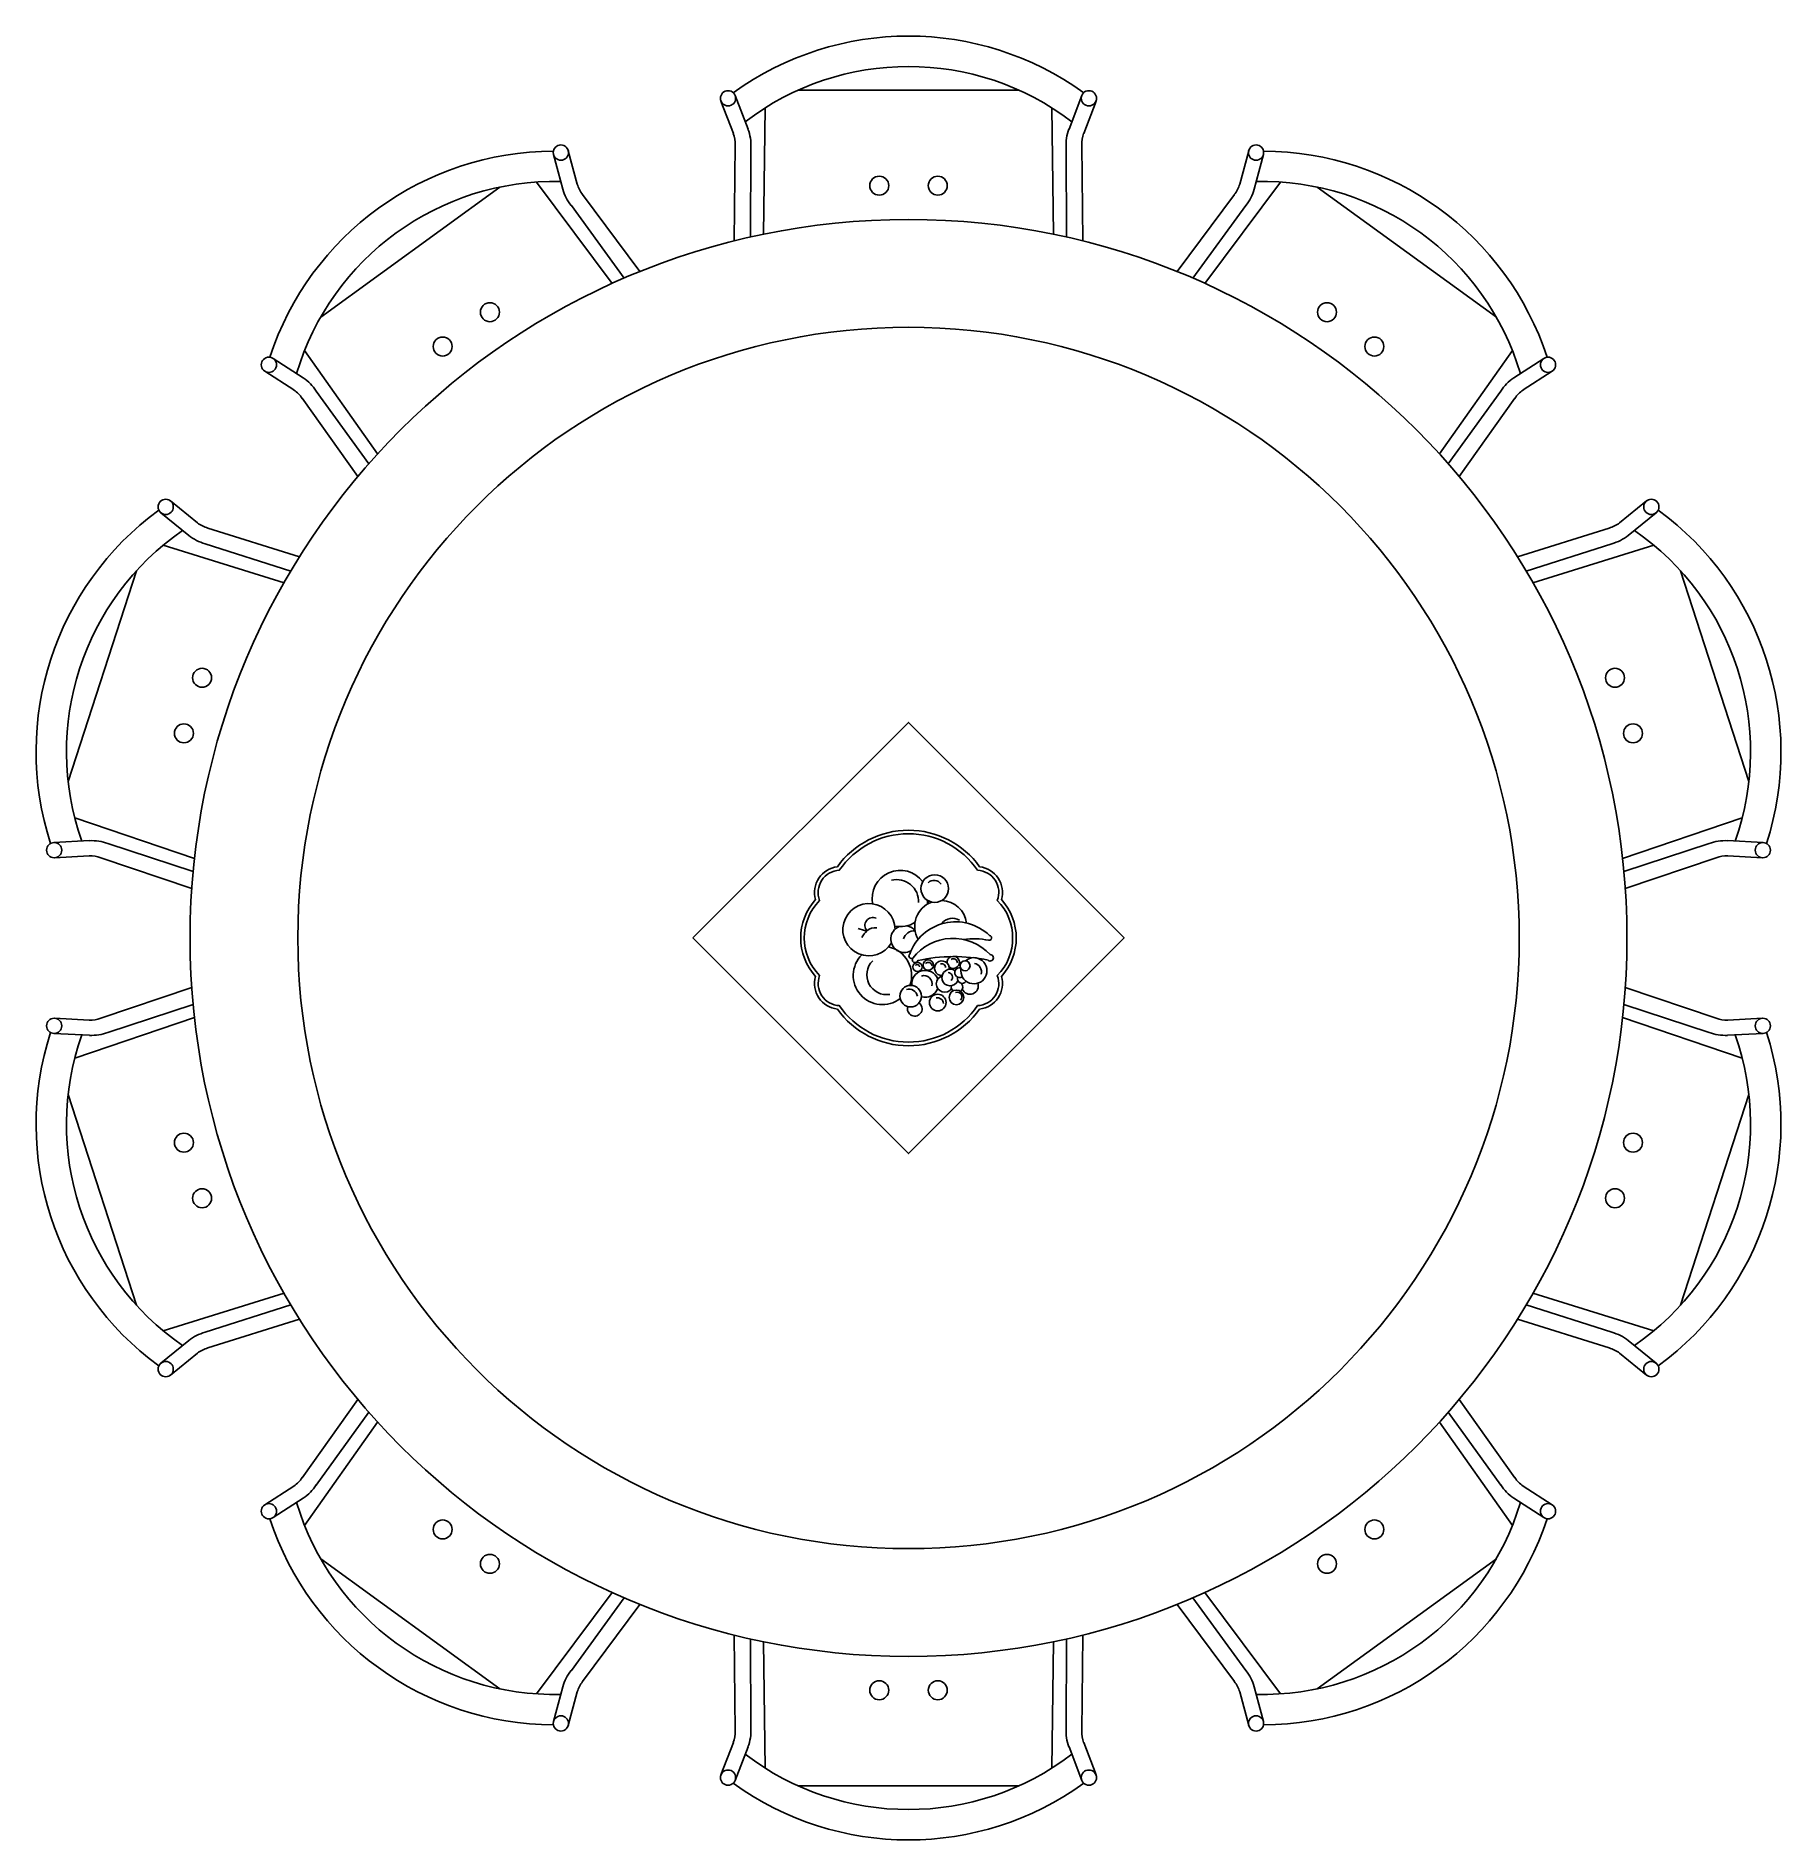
# Model space of a CAD drawing. Header units: millimetres. Extents: x -914.83 to -912.4, y 2623.15 to 2625.66.
import ezdxf

# ---------------------------------------------------------------- set-up
doc = ezdxf.new("R2010")
doc.units = ezdxf.units.MM
doc.header["$LTSCALE"] = 10
doc.layers.add('Móveis_mesas', color=2, linetype='Continuous')

msp = doc.modelspace()

# ---------------------------------------------------------------- linework, layer by layer
at = {"layer": 'Móveis_mesas', "color": 1}
for p, q in [((-913.768, 2625.5836), (-913.4597, 2625.5836)), ((-913.8156, 2625.3832), (-913.8133, 2625.5592)), ((-913.412, 2625.3832), (-913.4143, 2625.5592)), ((-914.0263, 2625.3147), (-914.1316, 2625.4558)), ((-913.2014, 2625.3147), (-913.0961, 2625.4558)), ((-914.432, 2625.2677), (-914.1826, 2625.4489)), ((-913.045, 2625.4489), (-912.7956, 2625.2677)), ((-914.3528, 2625.0775), (-914.4544, 2625.2213)), ((-912.8749, 2625.0775), (-912.7732, 2625.2213)), ((-914.483, 2624.8983), (-914.6511, 2624.9506)), ((-912.7447, 2624.8983), (-912.5766, 2624.9506)), ((-914.7836, 2624.6218), (-914.6883, 2624.915)), ((-912.5394, 2624.915), (-912.4441, 2624.6218)), ((-914.6077, 2624.5145), (-914.7744, 2624.5711)), ((-912.62, 2624.5145), (-912.4533, 2624.5711)), ((-914.6077, 2624.293), (-914.7744, 2624.2365)), ((-912.62, 2624.293), (-912.4533, 2624.2365)), ((-914.6883, 2623.8926), (-914.7836, 2624.1858)), ((-912.4441, 2624.1858), (-912.5394, 2623.8926)), ((-914.483, 2623.9092), (-914.6511, 2623.8569)), ((-912.7447, 2623.9092), (-912.5766, 2623.8569)), ((-914.3528, 2623.73), (-914.4544, 2623.5862)), ((-912.8749, 2623.73), (-912.7732, 2623.5862)), ((-914.1826, 2623.3586), (-914.432, 2623.5398)), ((-912.7956, 2623.5398), (-913.045, 2623.3586)), ((-914.0263, 2623.4928), (-914.1316, 2623.3517)), ((-913.2014, 2623.4928), (-913.0961, 2623.3517)), ((-913.8156, 2623.4243), (-913.8133, 2623.2483)), ((-913.412, 2623.4243), (-913.4143, 2623.2483)), ((-913.4597, 2623.2239), (-913.768, 2623.2239))]:
    msp.add_line(p, q, dxfattribs=at)
at = {"layer": 'Móveis_mesas'}
for p, q in [((-913.8576, 2625.5237), (-913.8749, 2625.5687)), ((-913.8372, 2625.5297), (-913.8551, 2625.5763)), ((-913.3904, 2625.5297), (-913.3726, 2625.5763)), ((-913.37, 2625.5237), (-913.3528, 2625.5687)), ((-913.8564, 2625.3739), (-913.8551, 2625.5075)), ((-913.3712, 2625.3739), (-913.3725, 2625.5075)), ((-914.0949, 2625.446), (-914.1078, 2625.4942)), ((-914.0749, 2625.4531), (-914.0873, 2625.4996)), ((-913.8337, 2625.3793), (-913.8333, 2625.5043)), ((-913.394, 2625.3793), (-913.3944, 2625.5043)), ((-913.1528, 2625.4531), (-913.1403, 2625.4996)), ((-913.1327, 2625.446), (-913.1198, 2625.4942)), ((-913.9878, 2625.3312), (-914.0674, 2625.4386)), ((-913.2399, 2625.3312), (-913.1603, 2625.4386)), ((-914.0094, 2625.3222), (-914.0831, 2625.4231)), ((-913.2183, 2625.3222), (-913.1445, 2625.4231)), ((-914.4564, 2625.1834), (-914.4982, 2625.2105)), ((-912.7713, 2625.1834), (-912.7295, 2625.2105)), ((-914.4693, 2625.1665), (-914.5097, 2625.1927)), ((-912.7583, 2625.1665), (-912.7179, 2625.1927)), ((-914.3803, 2625.046), (-914.4578, 2625.1549)), ((-914.3651, 2625.0638), (-914.4382, 2625.1651)), ((-912.8626, 2625.0638), (-912.7894, 2625.1651)), ((-912.8473, 2625.046), (-912.7698, 2625.1549)), ((-914.6036, 2624.9817), (-914.641, 2625.012)), ((-912.624, 2624.9817), (-912.5866, 2625.012)), ((-914.6157, 2624.9642), (-914.6544, 2624.9955)), ((-912.612, 2624.9642), (-912.5733, 2624.9955)), ((-914.4615, 2624.9343), (-914.589, 2624.9743)), ((-912.7662, 2624.9343), (-912.6387, 2624.9743)), ((-914.4737, 2624.9143), (-914.5927, 2624.9526)), ((-912.754, 2624.9143), (-912.635, 2624.9526)), ((-914.7537, 2624.5393), (-914.8035, 2624.5366)), ((-914.6095, 2624.4961), (-914.7283, 2624.5351)), ((-912.6181, 2624.4961), (-912.4993, 2624.5351)), ((-912.4739, 2624.5393), (-912.4241, 2624.5366)), ((-914.7543, 2624.518), (-914.8024, 2624.5155)), ((-914.6114, 2624.4728), (-914.7381, 2624.5153)), ((-912.6162, 2624.4728), (-912.4895, 2624.5153)), ((-912.4734, 2624.518), (-912.4253, 2624.5155)), ((-914.6114, 2624.3347), (-914.7381, 2624.2922)), ((-912.6162, 2624.3347), (-912.4895, 2624.2922)), ((-914.6095, 2624.3114), (-914.7283, 2624.2724)), ((-912.6181, 2624.3114), (-912.4993, 2624.2724)), ((-914.7543, 2624.2895), (-914.8024, 2624.2921)), ((-912.4734, 2624.2895), (-912.4253, 2624.2921)), ((-914.7537, 2624.2683), (-914.8035, 2624.2709)), ((-912.4739, 2624.2683), (-912.4241, 2624.2709)), ((-914.4737, 2623.8932), (-914.5927, 2623.855)), ((-912.754, 2623.8932), (-912.635, 2623.855)), ((-914.4615, 2623.8732), (-914.589, 2623.8332)), ((-912.7662, 2623.8732), (-912.6387, 2623.8332)), ((-914.6157, 2623.8434), (-914.6544, 2623.812)), ((-914.6036, 2623.8258), (-914.641, 2623.7955)), ((-912.624, 2623.8258), (-912.5866, 2623.7955)), ((-912.612, 2623.8434), (-912.5733, 2623.812)), ((-914.3803, 2623.7615), (-914.4578, 2623.6526)), ((-912.8473, 2623.7615), (-912.7698, 2623.6526)), ((-914.3651, 2623.7438), (-914.4382, 2623.6424)), ((-912.8626, 2623.7438), (-912.7894, 2623.6424)), ((-914.4693, 2623.641), (-914.5097, 2623.6148)), ((-914.4564, 2623.6241), (-914.4982, 2623.597)), ((-912.7713, 2623.6241), (-912.7295, 2623.597)), ((-912.7583, 2623.641), (-912.7179, 2623.6148)), ((-914.0094, 2623.4853), (-914.0831, 2623.3844)), ((-913.9878, 2623.4763), (-914.0674, 2623.369)), ((-913.2399, 2623.4763), (-913.1603, 2623.369)), ((-913.2183, 2623.4853), (-913.1445, 2623.3844)), ((-913.8564, 2623.4336), (-913.8551, 2623.3)), ((-913.8337, 2623.4282), (-913.8333, 2623.3032)), ((-913.394, 2623.4282), (-913.3944, 2623.3032)), ((-913.3712, 2623.4336), (-913.3725, 2623.3)), ((-914.0949, 2623.3615), (-914.1078, 2623.3134)), ((-914.0749, 2623.3544), (-914.0873, 2623.3079)), ((-913.1528, 2623.3544), (-913.1403, 2623.3079)), ((-913.1327, 2623.3615), (-913.1198, 2623.3134)), ((-913.8576, 2623.2838), (-913.8749, 2623.2389)), ((-913.8372, 2623.2778), (-913.8551, 2623.2312)), ((-913.3904, 2623.2778), (-913.3726, 2623.2312)), ((-913.37, 2623.2838), (-913.3528, 2623.2389))]:
    msp.add_line(p, q, dxfattribs=at)
at = {"layer": 'Móveis_mesas', "color": 1}
msp.add_lwpolyline([(-913.9138, 2624.4038), (-913.6138, 2624.1038), (-913.3138, 2624.4038), (-913.6138, 2624.7038)], close=True, dxfattribs=at)
for points in [[(-913.7432, 2624.3502, 0.464622), (-913.7128, 2624.3048, 0.515229), (-913.5148, 2624.3048, 0.464622), (-913.4845, 2624.3502, 0.385564), (-913.4845, 2624.4573, 0.464622), (-913.5148, 2624.5028, 0.515229), (-913.7128, 2624.5028, 0.464622), (-913.7432, 2624.4573, 0.385564)], [(-913.7375, 2624.3514, 0.514772), (-913.7101, 2624.3096, 0.527868), (-913.5176, 2624.3096, 0.514772), (-913.4902, 2624.3514, 0.408), (-913.4902, 2624.4561, 0.514772), (-913.5176, 2624.498, 0.527868), (-913.7101, 2624.498, 0.514772), (-913.7375, 2624.4561, 0.408)], [(-913.5003, 2624.3806, 0.466248), (-913.6077, 2624.3757, 1.2349), (-913.601, 2624.3723, -0.107322), (-913.5031, 2624.3729, 1.512351)]]:
    msp.add_lwpolyline(points, format="xyb", close=True, dxfattribs=at)
for points in [[(-913.5939, 2624.4821, 0.800509), (-913.6638, 2624.4512, 0.800509)], [(-913.6077, 2624.3757, -0.907273), (-913.6122, 2624.3813, -0.543155), (-913.5012, 2624.4074, -1.038224), (-913.5023, 2624.4006, 0.085615), (-913.5374, 2624.4017, 0.085615)], [(-913.6269, 2624.4197, 1.061423), (-913.6104, 2624.3859, 1.061423)]]:
    msp.add_lwpolyline(points, format="xyb", dxfattribs=at)
at = {"layer": 'Móveis_mesas'}
for centre, radius in [((-913.865, 2625.5725), 0.0106), ((-913.3627, 2625.5725), 0.0106), ((-914.0976, 2625.4969), 0.0106), ((-913.1301, 2625.4969), 0.0106), ((-913.6138, 2624.4038), 1), ((-914.504, 2625.2016), 0.0106), ((-912.7237, 2625.2016), 0.0106), ((-914.6477, 2625.0038), 0.0106), ((-912.5799, 2625.0038), 0.0106), ((-914.8029, 2624.526), 0.0106), ((-912.4247, 2624.526), 0.0106), ((-914.8029, 2624.2815), 0.0106), ((-912.4247, 2624.2815), 0.0106), ((-914.6477, 2623.8037), 0.0106), ((-912.5799, 2623.8037), 0.0106), ((-914.504, 2623.6059), 0.0106), ((-912.7237, 2623.6059), 0.0106), ((-914.0976, 2623.3106), 0.0106), ((-913.1301, 2623.3106), 0.0106), ((-913.865, 2623.2351), 0.0106), ((-913.3627, 2623.2351), 0.0106)]:
    msp.add_circle(centre, radius, dxfattribs=at)
at = {"layer": 'Móveis_mesas', "color": 1}
for centre, radius in [((-913.6545, 2625.4509), 0.0132), ((-913.5731, 2625.4509), 0.0132), ((-914.1964, 2625.2748), 0.0132), ((-913.0313, 2625.2748), 0.0132), ((-913.6138, 2624.4038), 0.85), ((-914.2622, 2625.227), 0.0132), ((-912.9654, 2625.227), 0.0132), ((-914.5971, 2624.766), 0.0132), ((-912.6305, 2624.766), 0.0132), ((-914.6223, 2624.6886), 0.0132), ((-912.6054, 2624.6886), 0.0132), ((-913.5773, 2624.4725), 0.0192), ((-913.6013, 2624.3635), 0.00641), ((-913.5863, 2624.3661), 0.00725), ((-913.5351, 2624.3651), 0.00695), ((-913.6108, 2624.3228), 0.015), ((-913.5732, 2624.3139), 0.0116), ((-913.5471, 2624.3211), 0.0102), ((-914.6223, 2624.1189), 0.0132), ((-912.6054, 2624.1189), 0.0132), ((-914.5971, 2624.0415), 0.0132), ((-912.6305, 2624.0415), 0.0132), ((-914.2622, 2623.5806), 0.0132), ((-912.9654, 2623.5806), 0.0132), ((-914.1964, 2623.5327), 0.0132), ((-913.0313, 2623.5327), 0.0132), ((-913.6545, 2623.3567), 0.0132), ((-913.5731, 2623.3567), 0.0132)]:
    msp.add_circle(centre, radius, dxfattribs=at)
at = {"layer": 'Móveis_mesas'}
for centre, radius, start, end in [((-913.6138, 2625.2424), 0.4167, 54.165, 125.835), ((-913.6138, 2625.2424), 0.3744, 52.6198, 127.3802), ((-913.8936, 2625.5099), 0.0385, 356.4398, 21.0016), ((-913.8937, 2625.508), 0.0605, 356.4398, 21.0297), ((-913.334, 2625.508), 0.0605, 158.9703, 183.5602), ((-913.3341, 2625.5099), 0.0385, 158.9984, 183.5602), ((-914.1068, 2625.0823), 0.4167, 90.165, 161.835), ((-913.1209, 2625.0823), 0.4167, 18.165, 89.835), ((-914.1068, 2625.0823), 0.3744, 88.6198, 163.3802), ((-913.1209, 2625.0823), 0.3744, 16.6198, 91.3802), ((-914.0365, 2625.4616), 0.0605, 194.9703, 219.5602), ((-914.0377, 2625.4631), 0.0385, 194.9984, 219.5602), ((-913.19, 2625.4631), 0.0385, 320.4398, 345.0016), ((-913.1911, 2625.4616), 0.0605, 320.4398, 345.0297), ((-914.4893, 2625.1326), 0.0605, 32.4398, 57.0297), ((-912.7383, 2625.1326), 0.0605, 122.9703, 147.5602), ((-914.4903, 2625.1342), 0.0385, 32.4398, 57.0016), ((-912.7373, 2625.1342), 0.0385, 122.9984, 147.5602), ((-914.4114, 2624.6629), 0.4167, 126.165, 197.835), ((-914.5794, 2625.0116), 0.0385, 230.9984, 255.5602), ((-912.6483, 2625.0116), 0.0385, 284.4398, 309.0016), ((-912.8162, 2624.6629), 0.4167, 342.165, 53.835), ((-914.4114, 2624.6629), 0.3744, 124.6198, 199.3802), ((-914.5776, 2625.0112), 0.0605, 230.9703, 255.5602), ((-912.6501, 2625.0112), 0.0605, 284.4398, 309.0297), ((-912.8162, 2624.6629), 0.3744, 340.6198, 55.3802), ((-914.7505, 2624.4788), 0.0605, 68.4398, 93.0297), ((-912.4771, 2624.4788), 0.0605, 86.9703, 111.5602), ((-914.7523, 2624.4795), 0.0385, 68.4398, 93.0016), ((-912.4754, 2624.4795), 0.0385, 86.9984, 111.5602), ((-914.7523, 2624.328), 0.0385, 266.9984, 291.5602), ((-912.4754, 2624.328), 0.0385, 248.4398, 273.0016), ((-914.4114, 2624.1446), 0.4167, 162.165, 233.835), ((-914.4114, 2624.1446), 0.3744, 160.6198, 235.3802), ((-914.7505, 2624.3287), 0.0605, 266.9703, 291.5602), ((-912.8162, 2624.1446), 0.3744, 304.6198, 19.3802), ((-912.8162, 2624.1446), 0.4167, 306.165, 17.835), ((-912.4771, 2624.3287), 0.0605, 248.4398, 273.0297), ((-914.5776, 2623.7964), 0.0605, 104.4398, 129.0297), ((-912.6501, 2623.7964), 0.0605, 50.9703, 75.5602), ((-914.5794, 2623.7959), 0.0385, 104.4398, 129.0016), ((-912.6483, 2623.7959), 0.0385, 50.9984, 75.5602), ((-914.4903, 2623.6733), 0.0385, 302.9984, 327.5602), ((-912.7373, 2623.6733), 0.0385, 212.4398, 237.0016), ((-914.4893, 2623.6749), 0.0605, 302.9703, 327.5602), ((-912.7383, 2623.6749), 0.0605, 212.4398, 237.0297), ((-914.1068, 2623.7253), 0.3744, 196.6198, 271.3802), ((-913.1209, 2623.7253), 0.3744, 268.6198, 343.3802), ((-914.1068, 2623.7253), 0.4167, 198.165, 269.835), ((-913.1209, 2623.7253), 0.4167, 270.165, 341.835), ((-914.0365, 2623.3459), 0.0605, 140.4398, 165.0297), ((-913.1911, 2623.3459), 0.0605, 14.9703, 39.5602), ((-914.0377, 2623.3444), 0.0385, 140.4398, 165.0016), ((-913.19, 2623.3444), 0.0385, 14.9984, 39.5602), ((-913.8936, 2623.2976), 0.0385, 338.9984, 3.5602), ((-913.8937, 2623.2995), 0.0605, 338.9703, 3.5602), ((-913.334, 2623.2995), 0.0605, 176.4398, 201.0297), ((-913.3341, 2623.2976), 0.0385, 176.4398, 201.0016), ((-913.6138, 2623.5651), 0.3744, 232.6198, 307.3802), ((-913.6138, 2623.5651), 0.4167, 234.165, 305.835)]:
    msp.add_arc(centre, radius, start, end, dxfattribs=at)
at = {"layer": 'Móveis_mesas', "color": 1}
for centre, radius, start, end in [((-913.6304, 2624.4544), 0.0307, 357.3787, 103.7047), ((-913.5782, 2624.4721), 0.0119, 34.0385, 134.155), ((-913.6689, 2624.4154), 0.0363, 0.8768, 329.4845), ((-913.5689, 2624.4197), 0.0363, 110.3069, 209.4826), ((-913.6064, 2624.4511), 0.0193, 359.9016, 15.7922), ((-913.6254, 2624.4588), 0.0392, 348.5561, 355.1835), ((-913.5689, 2624.4197), 0.0363, 7.7212, 87.8046), ((-913.6634, 2624.4212), 0.0111, 65.4345, 220.7979), ((-913.5527, 2624.4128), 0.0185, 57.5119, 142.4941), ((-913.6686, 2624.4506), 0.0368, 245.2812, 265.0393), ((-913.6092, 2624.358), 0.0839, 138.2504, 146.2914), ((-913.661, 2624.402), 0.0161, 78.1944, 132.3906), ((-913.6254, 2624.4588), 0.0392, 258.7961, 302.0807), ((-913.6055, 2624.3977), 0.0161, 86.9605, 162.1237), ((-913.6196, 2624.4023), 0.0189, 37.2996, 79.0856), ((-913.6196, 2624.4023), 0.0189, 357.2889, 0.5318), ((-913.6501, 2624.3516), 0.0406, 134.726, 307.4942), ((-913.6501, 2624.3516), 0.0406, 340.0127, 78.2097), ((-913.5516, 2624.3699), 0.00855, 112.6029, 187.9305), ((-913.5516, 2624.3699), 0.00855, 227.0482, 67.8409), ((-913.5228, 2624.3582), 0.0182, 170.8289, 130.2443), ((-913.6442, 2624.3525), 0.0276, 134.8265, 279.0522), ((-913.5906, 2624.34), 0.0187, 20.4895, 187.1705), ((-913.6017, 2624.3637), 0.00304, 355.6319, 138.7218), ((-913.5923, 2624.3402), 0.0112, 344.2711, 108.304), ((-913.5864, 2624.3644), 0.00542, 7.5949, 131.312), ((-913.5674, 2624.3617), 0.0102, 351.216, 272.0799), ((-913.5635, 2624.34), 0.0116, 108.3512, 325.436), ((-913.5676, 2624.3626), 0.00546, 1.1962, 109.4412), ((-913.5558, 2624.3487), 0.0116, 54.0612, 337.2387), ((-913.5589, 2624.3493), 0.00643, 312.1823, 88.9486), ((-913.5514, 2624.3693), 0.00563, 359.8541, 122.6908), ((-913.5425, 2624.3555), 0.00695, 80.8542, 302.4788), ((-913.5242, 2624.3566), 0.0119, 344.2982, 79.7385), ((-913.613, 2624.3209), 0.0117, 9.1531, 106.8622), ((-913.5906, 2624.34), 0.0187, 253.8735, 339.6021), ((-913.5463, 2624.3358), 0.00802, 169.6672, 225.1742), ((-913.5459, 2624.322), 0.00641, 313.2515, 111.3257), ((-913.5393, 2624.347), 0.00641, 159.9709, 329.7948), ((-913.5463, 2624.3358), 0.00802, 79.4268, 83.1422), ((-913.5463, 2624.3358), 0.00802, 308.3448, 37.0284), ((-913.5283, 2624.3371), 0.0116, 162.5606, 165.4157), ((-913.5283, 2624.3371), 0.0116, 203.0028, 19.032), ((-913.6051, 2624.3052), 0.0102, 162.0547, 53.5948), ((-913.5738, 2624.3117), 0.00881, 5.4146, 100.3797)]:
    msp.add_arc(centre, radius, start, end, dxfattribs=at)

doc.saveas('drawing.dxf')
